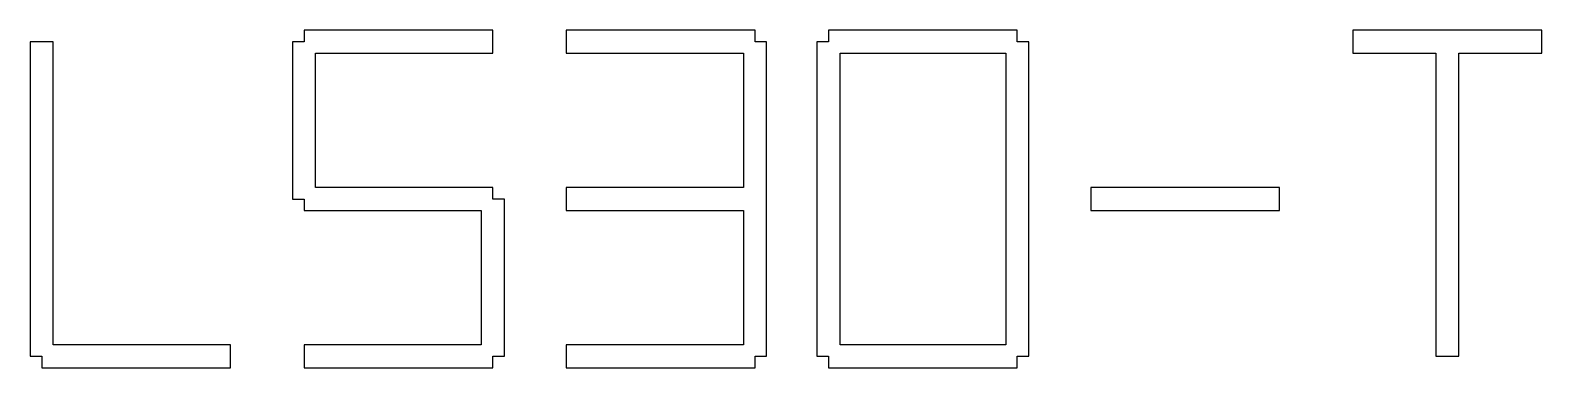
# Model space of a CAD drawing. Header units: millimetres. Extents: x -7.3 to 7.2, y -1.6 to 1.6.
import ezdxf

# ---------------------------------------------------------------- set-up
doc = ezdxf.new("R2010")
doc.units = ezdxf.units.MM
doc.layers.add('LASER_MARK', color=7, linetype='Continuous')

msp = doc.modelspace()

# ---------------------------------------------------------------- linework, layer by layer
at = {"layer": 'LASER_MARK'}
for points in [[(-2.85, 1.39), (-2.85, 1.61), (-4.65, 1.61), (-4.65, 1.5), (-4.76, 1.5), (-4.76, 0), (-4.65, 0), (-4.65, -0.11), (-2.96, -0.11), (-2.96, -1.39), (-4.65, -1.39), (-4.65, -1.61), (-2.85, -1.61), (-2.85, -1.5), (-2.74, -1.5), (-2.74, 0), (-2.85, 0), (-2.85, 0.11), (-4.54, 0.11), (-4.54, 1.39)], [(-2.15, 1.61), (-2.15, 1.39), (-0.46, 1.39), (-0.46, 0.11), (-2.15, 0.11), (-2.15, -0.11), (-0.46, -0.11), (-0.46, -1.39), (-2.15, -1.39), (-2.15, -1.61), (-0.35, -1.61), (-0.35, -1.5), (-0.24, -1.5), (-0.24, 1.5), (-0.35, 1.5), (-0.35, 1.61)], [(0.24, -1.5), (0.35, -1.5), (0.35, -1.61), (2.15, -1.61), (2.15, -1.5), (2.26, -1.5), (2.26, 1.5), (2.15, 1.5), (2.15, 1.61), (0.35, 1.61), (0.35, 1.5), (0.24, 1.5)], [(5.35, 1.61), (5.35, 1.39), (6.14, 1.39), (6.14, -1.5), (6.36, -1.5), (6.36, 1.39), (7.15, 1.39), (7.15, 1.61)], [(-7.04, 1.5), (-7.26, 1.5), (-7.26, -1.5), (-7.15, -1.5), (-7.15, -1.61), (-5.35, -1.61), (-5.35, -1.39), (-7.04, -1.39)], [(0.46, -1.39), (0.46, 1.39), (2.04, 1.39), (2.04, -1.39)], [(4.65, 0.11), (2.85, 0.11), (2.85, -0.11), (4.65, -0.11)]]:
    msp.add_lwpolyline(points, close=True, dxfattribs=at)

doc.saveas('drawing.dxf')
